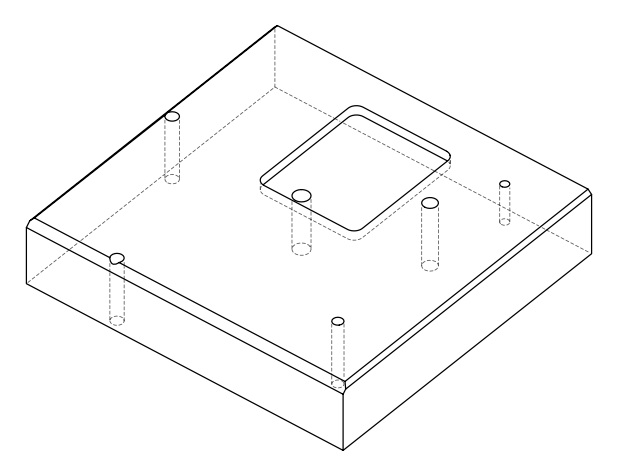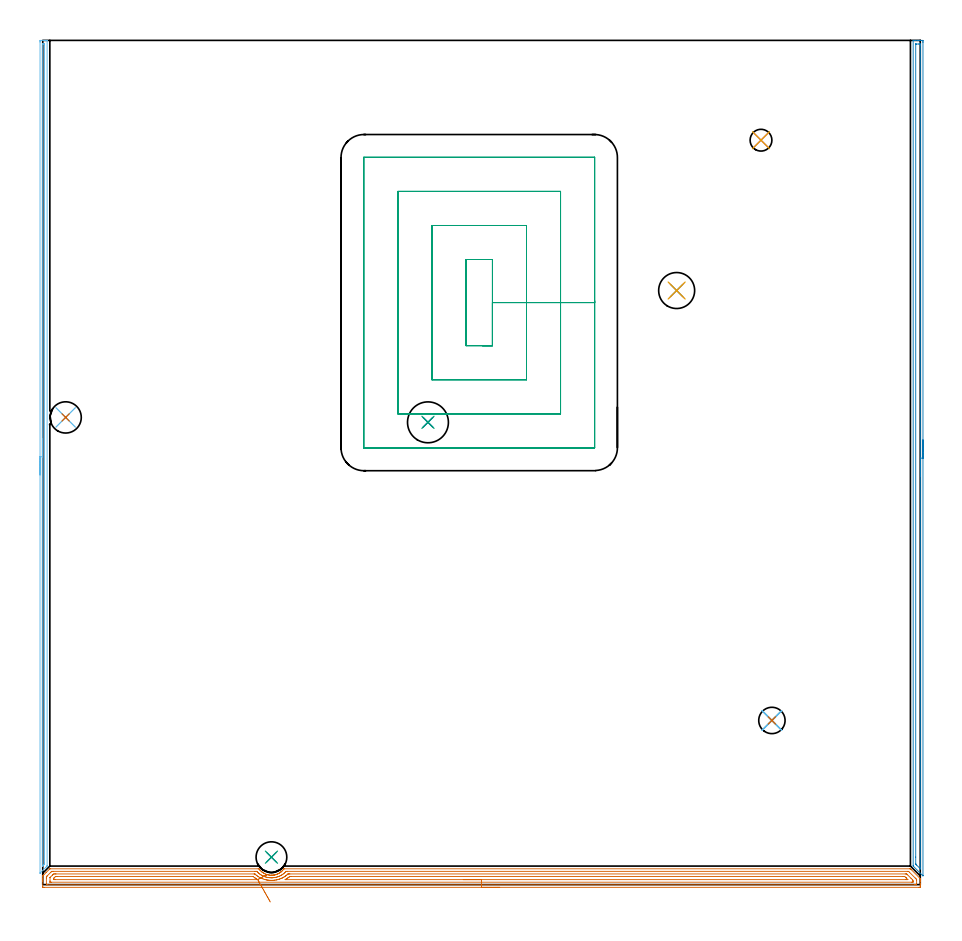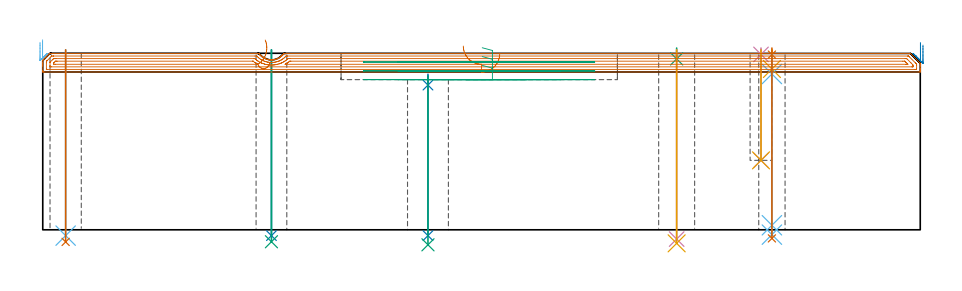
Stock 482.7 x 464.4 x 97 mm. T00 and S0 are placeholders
(PLAN: 21 operations, 15 tool changes, 44.6 min)
(1 SPOT_DRILL | STEP1HOLE | NXT0321_9005460120000 | 0.03 min | 1 mm3)
(2 SPOT_DRILL_1 | STEP1HOLE_1 | NXT0321_9005460120000 | 0.05 min | 1803 mm3)
(3 SPOT_DRILL_2 | STEP1HOLE_2 | NXT0321_9005460120000 | 0.05 min | 182 mm3)
(4 SPOT_DRILL_3 | STEP1POCKET | NXT0321_9005460120000 | 0.03 min | 16 mm3)
(5 DRILL_BLIND_HOLE_INTO_CENTER | STEP1HOLE | NXT0301_028 | 0.04 min | 181 mm3)
(6 GUN_DRILL_THROUGH_HOLE | STEP1HOLE | UGT0307_001 | 0.47 min | 1714 mm3)
(7 SPADE_DRILL_TO_ENLARGE_THROUGH_HOLE | STEP1HOLE | UGT0306_005 | 0.42 min | 14056 mm3)
(8 DRILL_THROUGH_HOLE_INTO_CENTER | STEP1HOLE_1 | NXT0301_065 | 0.36 min | 5557 mm3)
(9 DRILL_TO_ENLARGE_THROUGH_HOLE | STEP1HOLE_1 | UGT0301_054 | 0.38 min | 31152 mm3)
(10 DRILL_THROUGH_HOLE_INTO_CENTER_1 | STEP1HOLE_2 | UGT0301_515 | 0.42 min | 10734 mm3)
(11 DRILL_TO_ENLARGE_THROUGH_HOLE_1 | STEP1HOLE_2 | UGT0301_264 | 0.43 min | 18891 mm3)
(12 DRILL_THROUGH_HOLE_FROM_SOLID_MATERIAL | STEP1HOLE_3 | NXT0301_065 | 0.41 min | 6682 mm3)
(13 DRILL_TO_ENLARGE_THROUGH_HOLE_2 | STEP1HOLE_3 | UGT0301_243 | 0.42 min | 15803 mm3)
(14 DRILL_THROUGH_HOLE_FROM_SOLID_MATERIAL_1 | STEP1HOLE_4 | NXT0301_065 | 0.41 min | 6687 mm3)
(15 DRILL_TO_ENLARGE_THROUGH_HOLE_3 | STEP1HOLE_4 | UGT0301_292 | 0.42 min | 15017 mm3)
(16 DRILL_BLIND_HOLE_INTO_CENTER_1 | STEP1POCKET | NXT0301_042 | 0.24 min | 2262 mm3)
(17 DRILL_TO_ENLARGE_BLIND_HOLE | STEP1POCKET | UGT0301_373 | 0.24 min | 4358 mm3)
(18 AREA_MILL | FG_CHAMFER_SURFACE | UGT0205_001 | 7.46 min | 3507 mm3)
(19 AREA_MILL_1 | FG_CHAMFER_SURFACE_1 | UGT0205_001 | 15.67 min | 25024 mm3)
(20 AREA_MILL_2 | FG_CHAMFER_SURFACE_2 | UGT0205_001 | 7.51 min | 6651 mm3)
(21 MILL_RECTANGULAR_POCKET | POCKET_RECTANGULAR_STRAIGHT | UGT0201_107 | Follow Part, ap 6.25, ae 75% | 9.09 min | 397071 mm3)
(TOOL NXT0321_9005460120000 | NC Spot Drill, 142deg, 12mm, Carbide, Uncoated | D12 PA142 FL30 Z2)
(TOOL NXT0301_028 | Carbide Drill 5.7mm [860.1-0570-046A1-MM 2214] | D5.7 PA140 FL70 Z2)
(TOOL UGT0307_001 | Gun Drill 5 mm | D5 PA130 FL24 Z1)
(TOOL UGT0306_005 | Spade Drill 14.5mm | D14.5 PA132 FL10 Z2)
(TOOL NXT0301_065 | Carbide Drill 9.4mm [860.1-0940-075A1-MM 2214] | D9.4 PA140 FL98 Z2)
(TOOL UGT0301_054 | Twist Drill 22.5 mm | D22.5 PA118 FL155 Z2)
(TOOL UGT0301_515 | Carbide Drill 12.0 mm | D12 PA118 FL101 Z2)
(TOOL UGT0301_264 | Twist Drill 19.8 mm | D19.8 PA118 FL140 Z2)
(TOOL UGT0301_243 | Twist Drill 17.2 mm | D17.2 PA118 FL130 Z2)
(TOOL UGT0301_292 | Twist Drill 16.9 mm | D16.9 PA118 FL120 Z2)
(TOOL NXT0301_042 | Carbide Drill 7.1mm [860.1-0710-057A1-MM 2214] | D7.1 PA140 FL85 Z2)
(TOOL UGT0301_373 | Twist Drill Flat Bottom 12 mm | D12 PA180 FL101 Z2)
(TOOL UGT0205_001 | Chamfer Mill 20 x 3 x 45 deg. | D20 FL50 Z2)
(TOOL UGT0201_107 | End Mill 25 mm | D25 FL25 Z2)
(OP 1 SPOT_DRILL)
G17 G21 G94 G90
T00 M6
G54
G17 G0 G90 X401.1 Y90.3 S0 M3
G43 Z107. H0
G94 G81 G98 Z96.367 F250. R100.
G80
M5
M2
(OP 2 SPOT_DRILL_1)
G17 G21 G94 G90
T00 M6
G54
G17 G0 G90 X211.9 Y254.3 S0 M3
G43 Z107. H0
G94 G81 G98 Z79.6 F250. R85.6
G80
M5
M2
(OP 3 SPOT_DRILL_2)
G17 G21 G94 G90
T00 M6
G54
G17 G0 G90 X348.7 Y326.8 S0 M3
G43 Z107. H0
G94 G81 G98 Z94. F250. R100.
G80
M5
M2
(OP 4 SPOT_DRILL_3)
G17 G21 G94 G90
T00 M6
G54
G17 G0 G90 X395.1 Y409.5 S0 M3
G43 Z107. H0
G94 G81 G98 Z96.479 F250. R100.
G80
M5
M2
(OP 5 DRILL_BLIND_HOLE_INTO_CENTER)
G17 G21 G94 G90
T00 M6
G54
G17 G0 G90 X401.1 Y90.3 S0 M3
G43 Z107. H1
G94 G81 G98 Z88.45 F250. R99.
G80
M5
M2
(OP 6 GUN_DRILL_THROUGH_HOLE)
G17 G21 G94 G90
T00 M6
G54
G17 G0 G90 X401.1 Y90.3 M8
G43 Z107. H0
Z97.077
S716 M3
G94 G1 Z85.694 F125. M26
G4 X.084
Z2.5 F250.
G4 X.084
Z-2.666 F125.
G4 X.084
M5
M9
G0 Z97.077
Z107.
M2
(OP 7 SPADE_DRILL_TO_ENLARGE_THROUGH_HOLE)
G17 G21 G94 G90
T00 M6
G54
G17 G0 G90 X401.1 Y90.3 S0 M3
G43 Z107. H0
G94 G73 G98 Z-4.728 F250. Q12.716 R99.
G80
M5
M2
(OP 8 DRILL_THROUGH_HOLE_INTO_CENTER)
G17 G21 G94 G90
T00 M6
G54
G17 G0 G90 X211.9 Y254.3 S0 M3
G43 Z107. H1
G94 G73 G98 Z-3.211 F250. Q8.581 R84.6
G80
M5
M2
(OP 9 DRILL_TO_ENLARGE_THROUGH_HOLE)
G17 G21 G94 G90
T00 M6
G54
G17 G0 G90 X211.9 Y254.3 S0 M3
G43 Z107. H0
G94 G73 G98 Z-8.26 F250. Q18.172 R84.6
G80
M5
M2
(OP 10 DRILL_THROUGH_HOLE_INTO_CENTER_1)
G17 G21 G94 G90
T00 M6
G54
G17 G0 G90 X348.7 Y326.8 S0 M3
G43 Z107. H0
G94 G73 G98 Z-5.105 F250. Q11.345 R99.
G80
M5
M2
(OP 11 DRILL_TO_ENLARGE_THROUGH_HOLE_1)
G17 G21 G94 G90
T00 M6
G54
G17 G0 G90 X348.7 Y326.8 S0 M3
G43 Z107. H0
G94 G73 G98 Z-7.449 F250. Q17.408 R99.
G80
M5
M2
(OP 12 DRILL_THROUGH_HOLE_FROM_SOLID_MATERIAL)
G17 G21 G94 G90
T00 M6
G54
G17 G0 G90 X12.6 Y257. S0 M3
G43 Z107. H1
G94 G81 G98 Z-3.211 F250. R99.
G80
M5
M2
(OP 13 DRILL_TO_ENLARGE_THROUGH_HOLE_2)
G17 G21 G94 G90
T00 M6
G54
G17 G0 G90 X12.6 Y257. S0 M3
G43 Z107. H0
G94 G73 G98 Z-6.667 F250. Q14.81 R99.
G80
M5
M2
(OP 14 DRILL_THROUGH_HOLE_FROM_SOLID_MATERIAL_1)
G17 G21 G94 G90
T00 M6
G54
G17 G0 G90 X125.8 Y15.1 S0 M3
G43 Z107. H1
G94 G81 G98 Z-3.211 F250. R99.
G80
M5
M2
(OP 15 DRILL_TO_ENLARGE_THROUGH_HOLE_3)
G17 G21 G94 G90
T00 M6
G54
G17 G0 G90 X125.8 Y15.1 S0 M3
G43 Z107. H0
G94 G73 G98 Z-6.577 F250. Q14.797 R99.
G80
M5
M2
(OP 16 DRILL_BLIND_HOLE_INTO_CENTER_1)
G17 G21 G94 G90
T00 M6
G54
G17 G0 G90 X395.1 Y409.5 S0 M3
G43 Z107. H1
G94 G81 G98 Z38.2 F250. R99.
G80
M5
M2
(OP 17 DRILL_TO_ENLARGE_BLIND_HOLE)
G17 G21 G94 G90
T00 M6
G54
G17 G0 G90 X395.1 Y409.5 S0 M3
G43 Z107. H0
G94 G73 G98 Z38.2 F250. Q11.76 R99.
G80
M5
M2
(OP 18 AREA_MILL)
G17 G21 G94 G90
T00 M6
G54
G17 G0 G90 X-1.5 Y225.35 S1061 M3
G43 Z107. H0
Z103.1
G94 G1 Y225.388 Z102.228 F250.
Y225.502 Z101.364
Y225.691 Z100.512
Y225.953 Z99.68
Y226.287 Z98.874
Y226.69 Z98.1
Y227.158 Z97.364
Y227.69 Z96.672
Y228.279 Z96.029
Y228.922 Z95.44
Y229.614 Z94.909
Y230.35 Z94.44
Y231.124 Z94.037
Y231.93 Z93.703
Y232.762 Z93.441
Y233.614 Z93.252
Y234.478 Z93.138
Y235.35 Z93.1
Y463.49
X-1.499 Y463.773 Z93.101
X-1.492 Y464.376 Z93.104
X-1.491 Y464.393 Z93.105
X-0.889 Y464.4 Z93.706
X0.536 Z95.133
X0.896 Z95.492
X1.617 Z96.217
X1.907 Z96.507
X2.336 Y464.393 Z96.928
X2.397 Y464.39 Z96.988
X2.4 Y464.219 Z97.
Y10.503
X2.394 Y10.203 Z96.988
X2.389 Y10.188 Z96.985
X1.81 Y9.609 Z96.409
X-1.17 Y6.629 Z93.429
X-1.336 Y6.463 Z93.261
X-1.472 Y6.331 Z93.126
X-1.494 Y6.317 Z93.103
X-1.499 Y6.331 Z93.099
X-1.5 Y235.35 Z93.1
X-0.086 Z94.514
Y462.074
X-0.085 Y462.164 Z94.515
X-0.081 Y462.342 Z94.519
X-0.079 Y462.387 Z94.521
X-0.072 Y462.391 Z94.528
X-0.048 Y462.395 Z94.552
X0.004 Y462.398 Z94.604
X0.482 Y462.4 Z95.082
X0.896 Y462.399 Z95.496
X0.956 Y462.398 Z95.556
X0.972 Y462.395 Z95.572
X0.976 Y462.392 Z95.576
X0.979 Y462.371 Z95.579
X0.983 Y462.253 Z95.583
X0.985 Y462.074 Z95.585
X0.986 Y461.985 Z95.586
Y12.202
X0.982 Y11.397 Z95.582
X0.98 Y11.314 Z95.58
X0.973 Y11.235 Z95.573
X0.896 Y11.154 Z95.496
X0.574 Y10.826 Z95.174
X0.004 Y10.254 Z94.604
X-0.039 Y10.213 Z94.561
X-0.073 Y10.184 Z94.527
X-0.078 Y10.183 Z94.522
X-0.08 Y10.187 Z94.52
X-0.083 Y10.235 Z94.517
X-0.085 Y10.414 Z94.515
X-0.086 Y10.503 Z94.514
Y235.35
Y236.222 Z94.552
Y237.086 Z94.666
Y237.938 Z94.855
Y238.77 Z95.117
Y239.576 Z95.451
Y240.35 Z95.854
Y241.086 Z96.323
Y241.778 Z96.854
Y242.421 Z97.443
Y243.01 Z98.086
Y243.542 Z98.779
Y244.01 Z99.514
Y244.413 Z100.288
Y244.747 Z101.094
Y245.009 Z101.926
Y245.198 Z102.778
Y245.312 Z103.643
Y245.35 Z104.514
G0 Z107.
M5
M2
(OP 19 AREA_MILL_1)
G17 G21 G94 G90
T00 M6
G54
G17 G0 G90 X251.35 Y-1.5 S1061 M3
G43 Z107. H0
Z96.8
G94 G1 X251.312 Z95.928 F250.
X251.198 Z95.064
X251.009 Z94.212
X250.747 Z93.38
X250.413 Z92.574
X250.01 Z91.8
X249.542 Z91.064
X249.01 Z90.372
X248.421 Z89.729
X247.778 Z89.14
X247.086 Z88.609
X246.35 Z88.14
X245.576 Z87.737
X244.77 Z87.403
X243.938 Z87.141
X243.087 Z86.952
X242.222 Z86.838
X241.35 Z86.8
X0.712 Y-1.499 Z86.801
X0.617
X0.007 Y-1.491 Z86.805
X0.004 Y-1.484 Z86.813
X0. Y-0.871 Z87.426
Y1.812 Z90.106
Y2.365 Z90.662
Y2.706 Z91.002
Y3.259 Z91.555
Y3.6 Z91.895
Y4.718 Z93.016
X0.003 Y4.792 Z93.089
X0.021 Y4.822 Z93.12
X0.502 Y5.302 Z93.602
X1.808 Y6.608 Z94.907
X3.608 Y8.408 Z96.707
X3.865 Y8.667 Z96.963
X3.878 Y8.677 Z96.973
X3.913 Y8.705 Z96.991
X4.186 Y8.7 Z97.
X118.527
X118.908 Y8.701 Z96.984
X119.02 Y8.566 Z96.861
X119.056 Y8.518 Z96.815
X119.204 Y8.327 Z96.626
X119.392 Y8.099 Z96.399
X119.468 Y8.007 Z96.306
X119.692 Y7.767 Z96.066
X120.021 Y7.445 Z95.745
X120.281 Y7.209 Z95.509
X120.361 Y7.137 Z95.436
X120.611 Y6.937 Z95.235
X120.684 Y6.879 Z95.176
X120.846 Y6.761 Z95.061
X120.909 Y6.716 Z95.016
X120.965 Y6.676 Z94.975
X121.254 Y6.483 Z94.781
X121.595 Y6.282 Z94.581
X121.69 Y6.227 Z94.525
X122.133 Y5.99 Z94.288
X122.591 Y5.793 Z94.092
X123.04 Y5.623 Z93.92
X123.485 Y5.482 Z93.781
X123.847 Y5.388 Z93.687
X123.933 Y5.366 Z93.665
X124.378 Y5.279 Z93.575
X124.78 Y5.222 Z93.517
X124.826 Y5.215 Z93.51
X125.272 Y5.173 Z93.47
X125.595 Y5.157 Z93.452
X125.607 Y5.156
X125.668 Y5.157 Z93.45
X125.71
X125.959 Z93.451
X125.998
X126.166 Y5.164 Z93.459
X126.182 Y5.165 Z93.46
X126.566 Y5.197 Z93.489
X126.612 Y5.2 Z93.493
X126.991 Y5.247 Z93.54
X127.059 Y5.256 Z93.549
X127.46 Y5.327 Z93.618
X127.505 Y5.334 Z93.628
X127.63 Y5.362 Z93.66
X127.744 Y5.388 Z93.686
X127.906 Y5.428 Z93.722
X127.952 Y5.439 Z93.733
X128.397 Y5.568 Z93.863
X128.846 Y5.727 Z94.025
X129.246 Y5.893 Z94.188
X129.29 Y5.91 Z94.207
X129.465 Y5.989 Z94.289
X129.827 Y6.179 Z94.478
X130.139 Y6.357 Z94.655
X130.183 Y6.382 Z94.68
X130.488 Y6.58 Z94.878
X130.555 Y6.623 Z94.921
X130.689 Y6.718 Z95.016
X130.917 Y6.879 Z95.177
X131.033 Y6.97 Z95.269
X131.076 Y7.005 Z95.304
X131.195 Y7.109 Z95.408
X131.271 Y7.177 Z95.473
X131.33 Y7.228 Z95.526
X131.501 Y7.377 Z95.676
X131.603 Y7.475 Z95.774
X131.91 Y7.767 Z96.066
X131.969 Y7.829 Z96.129
X132.317 Y8.236 Z96.536
X132.54 Y8.518 Z96.817
X132.576 Y8.563 Z96.862
X132.691 Y8.695 Z96.991
X132.819 Y8.7 Z97.
X476.724
X477.295 Y8.702 Z96.983
X477.45 Y8.552 Z96.847
X477.797 Y8.204 Z96.502
X482.659 Y3.341 Z91.638
X482.69 Y3.299 Z91.596
X482.7 Y3.26 Z91.558
Y3.206 Z91.506
Y2.493 Z90.792
Y1.812 Z90.107
Y0.577 Z88.874
Y0.023 Z88.318
Y-0.594 Z87.701
X482.699 Y-0.871 Z87.425
X482.696 Y-1.484 Z86.812
X482.693 Y-1.491 Z86.805
X482.083 Y-1.5 Z86.8
X241.35
Y-0.086 Z88.214
X2.403
X2.294 Y-0.085 Z88.215
X2.077 Y-0.081 Z88.219
X2.02 Y-0.079 Z88.221
X2.01 Y-0.067 Z88.233
X2.006 Y-0.034 Z88.266
X2.003 Y0.023 Z88.323
X2. Y0.427 Z88.727
X2.001 Y3.6 Z91.9
X2.003 Y4.001 Z92.301
X2.01 Y4.248 Z92.548
X2.026 Y4.365 Z92.665
X2.149 Y4.494 Z92.794
X2.274 Y4.623 Z92.923
X2.403 Y4.754 Z93.054
X4.508 Y6.858 Z95.158
X4.831 Y7.177 Z95.477
X4.919 Y7.258 Z95.558
X4.943 Y7.279 Z95.579
X4.978 Y7.281 Z95.581
X5.083 Y7.283 Z95.583
X5.867 Y7.286 Z95.586
X5.976
X116.74
X117.526 Y7.284 Z95.584
X117.634 Y7.282 Z95.582
X117.737 Y7.279 Z95.579
X117.842 Y7.177 Z95.477
X118.187 Y6.837 Z95.137
X118.527 Y6.509 Z94.809
X118.779 Y6.282 Z94.582
X119.134 Y5.993 Z94.293
X119.42 Y5.779 Z94.079
X120.001 Y5.388 Z93.688
X120.313 Y5.205 Z93.505
X120.736 Y4.965 Z93.265
X121.061 Y4.804 Z93.104
X121.207 Y4.736 Z93.036
X121.306 Y4.693 Z92.993
X121.792 Y4.494 Z92.794
X122.1 Y4.379 Z92.679
X122.277 Y4.317 Z92.617
X122.708 Y4.186 Z92.486
X122.993 Y4.11 Z92.41
X123.497 Y3.99 Z92.29
X123.886 Y3.913 Z92.213
X124.03 Y3.888 Z92.188
X124.157 Y3.871 Z92.171
X124.78 Y3.798 Z92.098
X125.525 Y3.748 Z92.048
X125.673 Y3.746 Z92.046
X126.049 Y3.747 Z92.047
X126.402 Y3.764 Z92.064
X126.566 Y3.777 Z92.077
X127.217 Y3.843 Z92.143
X127.46 Y3.874 Z92.174
X127.987 Y3.966 Z92.266
X128.353 Y4.048 Z92.348
X128.711 Y4.135 Z92.435
X129.246 Y4.293 Z92.593
X129.396 Y4.344 Z92.644
X129.817 Y4.494 Z92.794
X130.086 Y4.602 Z92.902
X130.139 Y4.625 Z92.925
X130.662 Y4.865 Z93.165
X131.033 Y5.059 Z93.359
X131.243 Y5.178 Z93.478
X131.601 Y5.388 Z93.688
X131.8 Y5.515 Z93.815
X131.926 Y5.599 Z93.899
X132.325 Y5.883 Z94.183
X132.821 Y6.281 Z94.581
X133.282 Y6.713 Z95.013
X133.712 Y7.137 Z95.437
X133.75 Y7.177 Z95.477
X133.836 Y7.267 Z95.567
X134.17 Y7.279 Z95.579
X134.388 Y7.284 Z95.584
X134.497 Y7.285 Z95.585
X475.83
X475.939 Y7.284 Z95.584
X476.157 Y7.279 Z95.579
X476.267 Y7.272 Z95.572
X476.301 Y7.242 Z95.542
X476.37 Y7.177 Z95.477
X476.724 Y6.826 Z95.126
X479.95 Y3.6 Z91.9
X480.297 Y3.251 Z91.551
X480.562 Y2.976 Z91.276
X480.69 Y2.838 Z91.138
X480.693 Y2.706 Z91.006
X480.699 Y2.303 Z90.603
Y0.515 Z88.815
X480.692 Y0.023 Z88.323
X480.69 Y-0.071 Z88.229
X480.514 Y-0.08 Z88.22
X480.404 Y-0.084 Z88.216
X480.297 Y-0.085 Z88.215
X479.513 Y-0.086 Z88.214
X241.35
Y1.328 Z89.628
X4.672 Y1.329 Z89.629
X4.19 Y1.331 Z89.631
X4.03 Y1.334 Z89.634
X4.011 Y1.335 Z89.635
X4.007 Y1.394 Z89.694
X4.003 Y1.495 Z89.795
X4. Y2.002 Z90.302
X4.001 Y3.789 Z92.089
X4.006 Y3.853 Z92.153
X4.011 Y3.9 Z92.2
X4.033 Y3.925 Z92.225
X4.19 Y4.089 Z92.389
X5.285 Y5.186 Z93.486
X5.489 Y5.388 Z93.688
X5.735 Y5.63 Z93.93
X5.976 Y5.864 Z94.164
X6.39 Y5.868 Z94.168
X6.87 Y5.871 Z94.171
X7.28
X116.258
X116.499 Y5.869 Z94.169
X116.619 Y5.867 Z94.167
X116.676 Y5.865 Z94.165
X116.74 Y5.82 Z94.12
X117.23 Y5.388 Z93.688
X117.634 Y5.058 Z93.358
X117.957 Y4.815 Z93.115
X118.418 Y4.494 Z92.794
X118.527 Y4.421 Z92.721
X118.732 Y4.288 Z92.588
X119.42 Y3.904 Z92.204
X120.009 Y3.6 Z91.9
X120.313 Y3.467 Z91.767
X120.543 Y3.37 Z91.67
X121.207 Y3.116 Z91.416
X121.924 Y2.882 Z91.182
X122.1 Y2.834 Z91.134
X122.6 Y2.706 Z91.006
X122.993 Y2.618 Z90.918
X123.104 Y2.595 Z90.895
X123.539 Y2.519 Z90.819
X123.886 Y2.471 Z90.771
X124.154 Y2.438 Z90.738
X124.78 Y2.377 Z90.677
X125.132 Y2.354 Z90.654
X125.673 Y2.332 Z90.632
X126.045 Y2.333 Z90.633
X126.566 Y2.355 Z90.655
X126.891 Y2.381 Z90.681
X127.46 Y2.439 Z90.739
X127.698 Y2.467 Z90.767
X128.353 Y2.571 Z90.871
X128.466 Y2.592 Z90.892
X129.011 Y2.706 Z91.006
X129.2 Y2.752 Z91.052
X129.246 Y2.765 Z91.065
X129.894 Y2.951 Z91.251
X130.139 Y3.027 Z91.327
X130.56 Y3.178 Z91.478
X131.033 Y3.361 Z91.661
X131.201 Y3.431 Z91.731
X131.589 Y3.6 Z91.9
X131.817 Y3.708 Z92.008
X131.926 Y3.763 Z92.063
X132.399 Y4.021 Z92.321
X132.819 Y4.264 Z92.564
X132.961 Y4.352 Z92.652
X133.182 Y4.494 Z92.794
X133.496 Y4.71 Z93.01
X133.712 Y4.865 Z93.165
X134.005 Y5.096 Z93.396
X134.363 Y5.388 Z93.688
X134.847 Y5.809 Z94.109
X134.918 Y5.865 Z94.165
X135.021 Y5.867 Z94.167
X135.499 Y5.87 Z94.17
X135.91 Y5.871 Z94.171
X474.455
X474.937 Y5.869 Z94.169
X475.098 Y5.867 Z94.167
X475.222 Y5.865 Z94.165
X475.317 Y5.772 Z94.072
X475.711 Y5.388 Z93.688
X477.617 Y3.484 Z91.784
X478.392 Y2.706 Z91.006
X478.51 Y2.584 Z90.884
X478.69 Y2.379 Z90.679
X478.696 Y2.002 Z90.302
X478.698 Y1.812 Z90.112
Y1.624 Z89.924
X478.69 Y1.432 Z89.732
X478.682 Y1.335 Z89.635
X478.63 Y1.333 Z89.633
X478.51 Y1.331 Z89.631
X478.099 Y1.329 Z89.629
X241.35 Y1.328 Z89.628
Y2.743 Z91.043
X133.675
X133.403 Y2.75 Z91.05
X133.37 Y2.751 Z91.051
X133.38 Y2.759 Z91.059
X133.405 Y2.774 Z91.074
X133.64 Y2.905 Z91.205
X133.712 Y2.947 Z91.247
X134.119 Y3.193 Z91.493
X134.544 Y3.456 Z91.756
X134.606 Y3.495 Z91.795
X134.668 Y3.538 Z91.838
X134.757 Y3.6 Z91.9
X135.188 Y3.911 Z92.211
X135.499 Y4.15 Z92.45
X135.691 Y4.302 Z92.602
X135.803 Y4.389 Z92.689
X135.869 Y4.439 Z92.739
X135.965 Y4.45 Z92.75
X136.392 Y4.457 Z92.757
X136.429
X473.151
X474.044 Y4.456 Z92.756
X474.082
X474.182 Y4.45 Z92.75
X474.591 Y4.053 Z92.353
X474.822 Y3.828 Z92.128
X474.937 Y3.714 Z92.014
X475.051 Y3.6 Z91.9
X475.83 Y2.816 Z91.116
X475.861 Y2.779 Z91.079
X475.83 Y2.75 Z91.05
X475.788 Y2.748 Z91.048
X474.937 Y2.743 Z91.043
X474.9
X241.35
X240.478 Z91.081
X239.614 Z91.195
X238.762 Z91.383
X237.93 Z91.646
X237.124 Z91.98
X236.35 Z92.382
X235.614 Z92.851
X234.922 Z93.382
X234.279 Z93.972
X233.69 Z94.615
X233.159 Z95.307
X232.69 Z96.043
X232.287 Z96.817
X231.953 Z97.622
X231.691 Z98.454
X231.502 Z99.306
X231.388 Z100.171
X231.35 Z101.043
G0 Z107.
X122.389 Y5.
Z104.378
G1 X122.688 Y5.162 Z103.575
X122.925 Y5.291 Z102.745
X123.098 Y5.384 Z101.895
X123.204 Y5.442 Z101.031
X123.244 Y5.463 Z100.16
X123.217 Y5.449 Z99.288
X123.123 Y5.398 Z98.422
X122.964 Y5.311 Z97.569
X122.739 Y5.19 Z96.734
X122.452 Y5.034 Z95.926
X122.103 Y4.845 Z95.148
X121.697 Y4.625 Z94.409
X121.235 Y4.374 Z93.712
X120.722 Y4.096 Z93.064
X120.161 Y3.792 Z92.469
X119.556 Y3.464 Z91.932
X118.913 Y3.115 Z91.457
X118.236 Y2.748 Z91.048
X118.233 Y2.746 Z91.046
X118.188 Y2.744 Z91.044
X118.003 Y2.743 Z91.043
X117.634
X6.833
X6.027 Y2.75 Z91.05
X6.01 Y3.152 Z91.452
Y3.364 Z91.664
X6.02 Y3.46 Z91.76
X6.066 Y3.51 Z91.81
X6.152 Y3.6 Z91.9
X6.51 Y3.96 Z92.26
X6.87 Y4.318 Z92.618
X6.962 Y4.402 Z92.702
X7.018 Y4.45 Z92.75
X7.121 Y4.453 Z92.753
X7.335 Y4.455 Z92.755
X7.763 Y4.457 Z92.757
X7.8
X115.419
X115.633 Y4.454 Z92.754
X115.685 Y4.452 Z92.752
X115.709 Y4.449 Z92.749
X115.739 Y4.428 Z92.728
X115.847 Y4.347 Z92.647
X116.513 Y3.827 Z92.127
X116.74 Y3.672 Z91.972
X116.847 Y3.6 Z91.9
X117.271 Y3.324 Z91.624
X117.634 Y3.105 Z91.405
X118.17 Y2.791 Z91.091
X118.234 Y2.751 Z91.051
X118.236 Y2.748 Z91.048
X118.571 Y2.154 Z90.504
X118.929 Y1.521 Z90.022
X119.306 Y0.854 Z89.605
X119.699 Y0.157 Z89.257
X120.106 Y-0.563 Z88.979
X120.523 Y-1.301 Z88.775
X120.947 Y-2.053 Z88.645
X121.376 Y-2.811 Z88.591
X121.805 Y-3.57 Z88.614
X122.231 Y-4.325 Z88.712
X122.651 Y-5.069 Z88.885
X123.063 Y-5.798 Z89.132
X123.462 Y-6.505 Z89.451
X123.846 Y-7.185 Z89.84
X124.212 Y-7.833 Z90.295
X124.558 Y-8.444 Z90.813
X124.879 Y-9.013 Z91.391
X125.175 Y-9.536 Z92.023
G0 Z107.
M5
M2
(OP 20 AREA_MILL_2)
G17 G21 G94 G90
T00 M6
G54
G17 G0 G90 X484.2 Y244.6 S1061 M3
G43 Z107. H0
Z101.6
G94 G1 Y244.562 Z100.728 F250.
Y244.448 Z99.863
Y244.259 Z99.012
Y243.997 Z98.18
Y243.663 Z97.374
Y243.26 Z96.6
Y242.792 Z95.864
Y242.26 Z95.172
Y241.671 Z94.529
Y241.028 Z93.94
Y240.336 Z93.408
Y239.6 Z92.94
Y238.826 Z92.537
Y238.02 Z92.203
Y237.188 Z91.941
Y236.336 Z91.752
Y235.472 Z91.638
Y234.6 Z91.6
X484.199 Y4.95 Z91.601
X484.194 Y4.817 Z91.604
X484.153 Y4.854 Z91.646
X484.027 Y4.973 Z91.772
X479.002 Y9.998 Z96.797
X478.816 Y10.188 Z96.978
X478.804 Y10.205 Z96.989
X478.8 Y10.334 Z97.
Y464.227
X478.803 Y464.39 Z96.988
X478.818 Y464.392 Z96.974
X479.18 Y464.4 Z96.62
X479.488 Z96.312
X480.174 Z95.621
X481.401 Z94.396
X481.942 Z93.852
X482.556 Z93.24
X482.826 Z92.969
X483.44 Z92.356
X483.71 Y464.397 Z92.086
X484.191 Y464.391 Z91.605
X484.194 Y464.269 Z91.603
X484.199 Y463.78 Z91.601
X484.2 Y463.285 Z91.6
Y234.6
X482.786 Z93.014
Y8.994
X482.785 Y8.815 Z93.015
X482.783 Y8.725 Z93.017
X482.78 Y8.684 Z93.02
X482.779 Y8.683 Z93.021
X482.764 Y8.694 Z93.036
X482.671 Y8.782 Z93.129
X482.456 Y8.994 Z93.344
X480.67 Y10.781 Z95.13
X480.274 Y11.185 Z95.526
X480.224 Y11.238 Z95.576
X480.221 Y11.262 Z95.579
X480.217 Y11.314 Z95.583
X480.215 Y11.42 Z95.585
X480.214 Y11.633 Z95.586
Y15.152
X480.215 Y462.206 Z95.585
X480.216 Y462.313 Z95.584
X480.219 Y462.365 Z95.581
X480.22 Y462.384 Z95.58
X480.253 Y462.39 Z95.547
X480.657 Y462.398 Z95.143
X481.942 Y462.4 Z93.858
X482.425 Y462.398 Z93.375
X482.665 Y462.393 Z93.135
X482.779 Y462.389 Z93.021
X482.785 Y462.035 Z93.015
Y461.993
X482.786 Y234.6 Z93.014
Y233.728 Z93.052
Y232.864 Z93.166
Y232.012 Z93.355
Y231.18 Z93.617
Y230.374 Z93.951
Y229.6 Z94.354
Y228.864 Z94.823
Y228.172 Z95.354
Y227.529 Z95.943
Y226.94 Z96.586
Y226.408 Z97.278
Y225.94 Z98.014
Y225.537 Z98.788
Y225.203 Z99.594
Y224.941 Z100.426
Y224.752 Z101.278
Y224.638 Z102.143
Y224.6 Z103.014
G0 Z107.
M5
M2
(OP 21 MILL_RECTANGULAR_POCKET)
G17 G21 G94 G90
T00 M6
G54
G17 G0 G90 X241.768 Y296.45 S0 M3
G43 Z107.139 H0
Z100.138
G94 G1 X247.35 Z98.643 F250.
Y320.15 Z92.292
Y343.85 F500.
X232.85
Y296.45
X247.35
Y320.15
X266.1
Y362.6
X214.1
Y277.7
X266.1
Y320.15
X284.85
Y381.35
X195.35
Y258.95
X284.85
Y320.15
X303.6
Y400.
X303.595 Y400.055
X303.555 Y400.095
X303.5 Y400.1
X176.695
X176.642 Y400.094
X176.604 Y400.054
X176.6 Y400.
Y240.3
X176.605 Y240.245
X176.645 Y240.205
X176.7 Y240.2
X303.5
X303.555 Y240.205
X303.595 Y240.245
X303.6 Y240.3
Y320.15
Y321.15
G0 X241.768 Y296.45 Z95.292
G1 X247.35 Z93.797 F250.
Y320.15 Z87.446
Y343.85 F500.
X232.85
Y296.45
X247.35
Y320.15
X266.1
Y362.6
X214.1
Y277.7
X266.1
Y320.15
X284.85
Y381.35
X195.35
Y258.95
X284.85
Y320.15
X303.6
Y400.
X303.595 Y400.055
X303.555 Y400.095
X303.5 Y400.1
X176.7
X176.645 Y400.095
X176.605 Y400.055
X176.6 Y400.
Y240.3
X176.605 Y240.245
X176.645 Y240.205
X176.7 Y240.2
X303.5
X303.555 Y240.205
X303.595 Y240.245
X303.6 Y240.3
Y320.15
Y321.15
G0 X241.768 Y296.45 Z90.446
G1 X247.35 Z88.95 F250.
Y320.15 Z82.6
Y343.85 F500.
X232.85
Y296.45
X247.35
Y320.15
X266.1
Y362.6
X214.1
Y277.7
X266.1
Y320.15
X284.85
Y381.35
X195.35
Y258.95
X284.85
Y320.15
X303.6
Y400.
X303.595 Y400.055
X303.555 Y400.095
X303.5 Y400.1
X176.7
X176.645 Y400.095
X176.605 Y400.055
X176.6 Y400.
Y240.3
X176.605 Y240.245
X176.645 Y240.205
X176.7 Y240.2
X303.5
X303.555 Y240.205
X303.595 Y240.245
X303.6 Y240.3
Y320.15
Y321.15
G0 Z107.139
M5
M2
